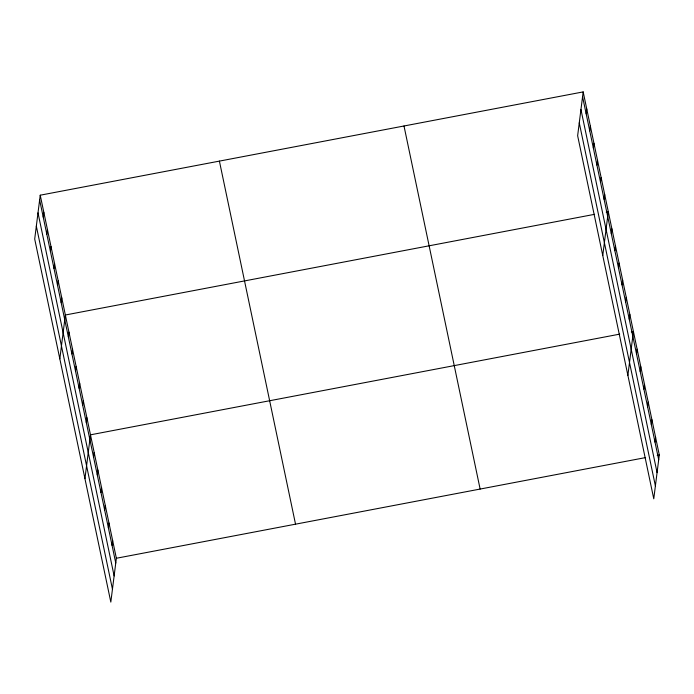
<?xml version="1.0" encoding="UTF-8"?>
<svg xmlns="http://www.w3.org/2000/svg" width="694" height="694" viewBox="0 0 694 694"><rect width="100%" height="100%" fill="white"/><g stroke="black" fill="none" stroke-linecap="round" stroke-linejoin="round"><path stroke-width="1.04" d="M40.235 195.196L34.7 239.031L110.823 602.097L116.358 558.262L40.235 195.196L583.177 91.903L659.3 454.969L653.765 498.804L577.642 135.738L583.177 91.903M43.219 217.083L43.826 212.312M46.81 234.199L47.418 229.428M50.402 251.315L51 246.543M53.993 268.431L54.592 263.659M57.576 285.546L58.183 280.775M61.167 302.662L61.766 297.891M59.823 358.841L65.357 315.007L594.593 214.325M68.342 336.894L68.949 332.122M71.933 354.009L72.532 349.238M75.525 371.125L76.123 366.354M79.107 388.241L79.715 383.47M82.699 405.357L83.297 400.585M86.29 422.473L86.889 417.701M84.946 478.652L90.48 434.826L619.716 334.135M93.577 457.225L94.176 452.453M97.273 474.861L97.871 470.09M100.968 492.497L101.567 487.726M104.664 510.133L105.271 505.362M108.359 527.761L108.967 522.998M112.064 545.397L112.662 540.626M586.161 113.79L586.768 109.019M589.753 130.906L590.351 126.135M593.344 148.022L593.943 143.25M596.927 165.137L597.534 160.366M600.518 182.253L601.117 177.482M604.11 199.369L604.708 194.598M602.756 255.548L608.3 211.713L606.192 212.121M611.284 233.6L611.882 228.838M614.875 250.716L615.474 245.954M618.458 267.832L619.065 263.069M622.05 284.948L622.648 280.185M625.641 302.064L626.24 297.301M629.224 319.179L629.831 314.417M627.879 375.359L633.414 331.532L631.306 331.932M636.511 353.931L637.118 349.16M640.206 371.568L640.814 366.796M643.911 389.204L644.509 384.433M647.606 406.84L648.205 402.069M651.302 424.476L651.909 419.705M654.997 442.104L655.604 437.333M116.358 558.262L645.602 457.58M657.192 455.368L659.3 454.969M582.57 96.674L658.701 459.74M580.947 109.565L657.071 472.631M579.264 122.847L655.388 485.913M404.003 125.996L480.127 489.062M219.408 161.112L295.531 524.178M39.636 199.967L115.759 563.034M38.005 212.858L114.128 575.925M36.331 226.14L112.454 589.206"/></g></svg>
